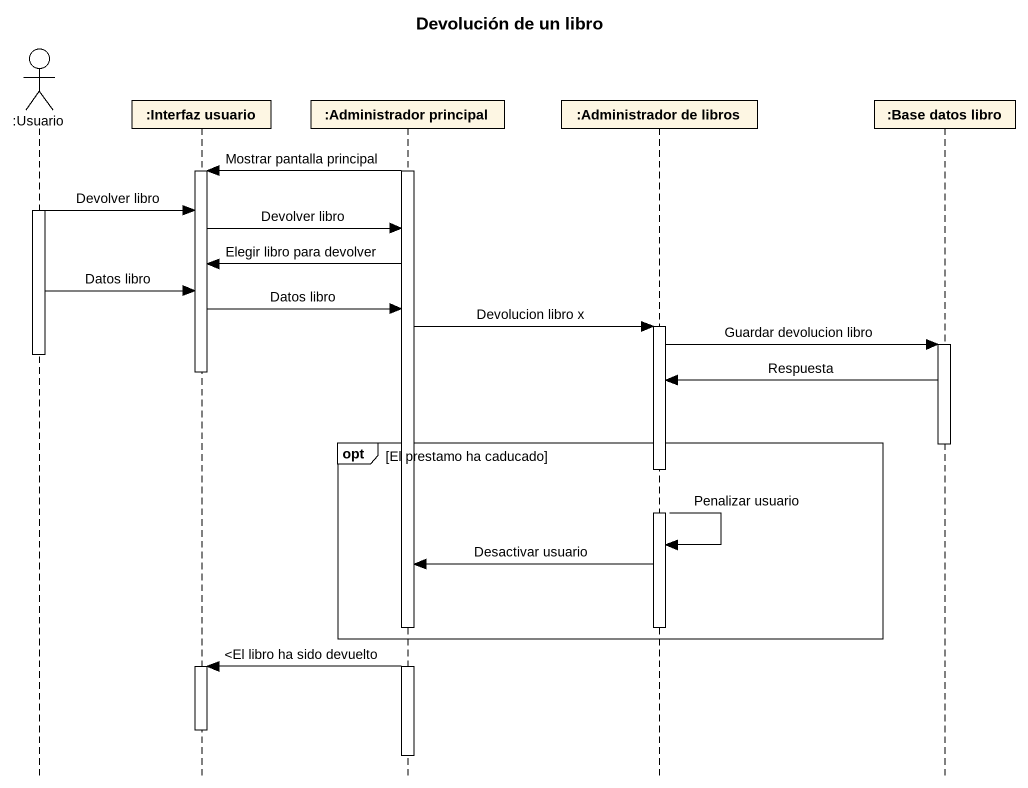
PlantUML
@startuml
title Devolución de un libro
hide footbox
actor ":Usuario" as Usuario
participant ":Interfaz usuario" as Interfaz_usuario
participant ":Administrador principal" as Administrador_principal
participant ":Administrador de libros" as Administrador_de_libros
participant ":Base datos libro" as Base_datos_libro

activate Administrador_principal
Administrador_principal -> Interfaz_usuario : Mostrar pantalla principal
activate Interfaz_usuario
activate Usuario
Usuario -> Interfaz_usuario : Devolver libro
Interfaz_usuario -> Administrador_principal : Devolver libro
Administrador_principal -> Interfaz_usuario : Elegir libro para devolver
Usuario -> Interfaz_usuario : Datos libro
Interfaz_usuario -> Administrador_principal : Datos libro
Administrador_principal -> Administrador_de_libros : Devolucion libro x
activate Administrador_de_libros
Administrador_de_libros -> Base_datos_libro : Guardar devolucion libro
activate Base_datos_libro
deactivate Usuario
deactivate Interfaz_usuario
Base_datos_libro -> Administrador_de_libros : Respuesta
opt El prestamo ha caducado
  deactivate Base_datos_libro
  Administrador_de_libros -> Administrador_de_libros : Penalizar usuario
  Administrador_de_libros -> Administrador_principal : Desactivar usuario
  deactivate Administrador_de_libros
end
Administrador_principal -> Interfaz_usuario : <El libro ha sido devuelto
activate Interfaz_usuario
deactivate Interfaz_usuario
deactivate Administrador_principal
@enduml
